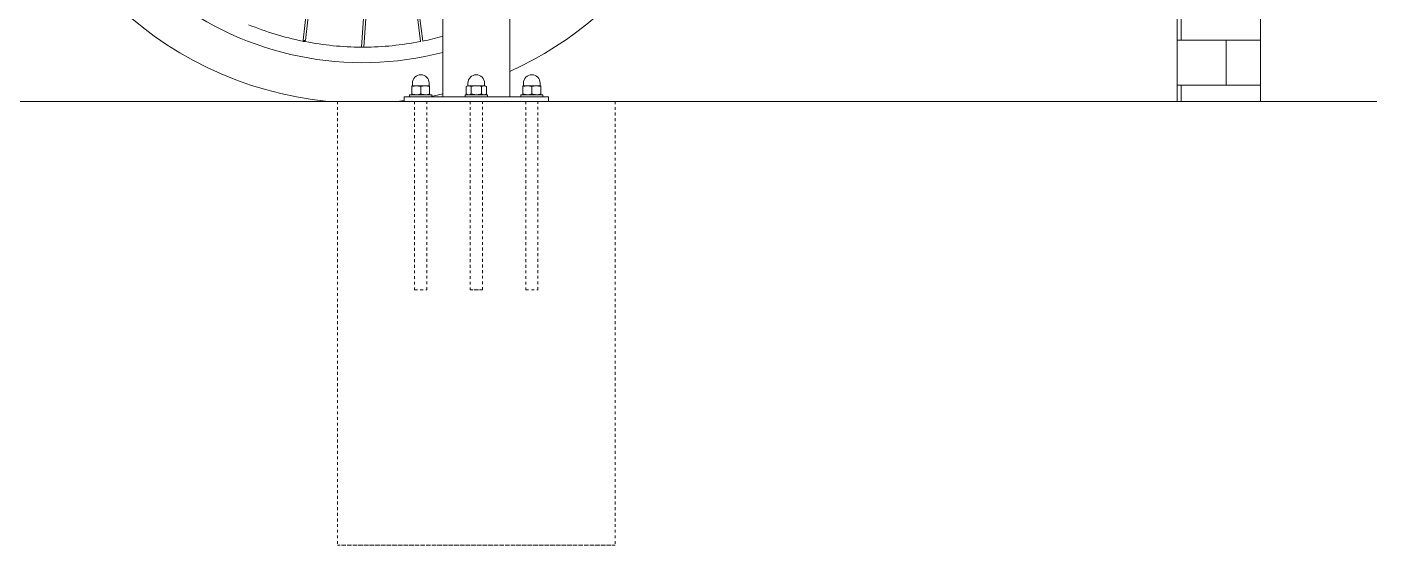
# Model space of a CAD drawing. Header units: inches. Extents: x -8 to 544, y 1 to 138.
# Drawn here: x 41.52 to 89.37, y 77.41 to 95.79 of the extents above; entities that cross this region are included whole.
import ezdxf

# ---------------------------------------------------------------- set-up
doc = ezdxf.new("R2010")
doc.units = ezdxf.units.IN
doc.linetypes.add('HIDDEN', pattern=[1.905, 1.27, -0.635])
doc.layers.add('ZANO_R', color=7, linetype='Continuous', lineweight=0)
doc.layers.add('ZANO_R_przerywana', color=250, linetype='HIDDEN', lineweight=0)

msp = doc.modelspace()

# ---------------------------------------------------------------- hatches: boundary and pattern name
at = {"layer": 'ZANO_R', "ltscale": 10, "transparency": 33554559}
h = msp.add_hatch(dxfattribs=at)
h.set_pattern_fill('AR-B816', color=256, scale=0.007873)
h.set_pattern_definition([(0, (-362.2997, 117.718), (0, 1.5997223), []), (90, (-362.2997, 117.718), (-1.5997223, 1.5997223), [1.599722, -1.599722])])
h.paths.add_polyline_path([(82.28438, 132.51695), (82.28438, 93.15371), (85.23662, 93.15371), (85.23662, 132.51695)])

# ---------------------------------------------------------------- linework, layer by layer
at = {"layer": 'ZANO_R'}
for p, q in [((82.28438, 93.15371), (82.28438, 132.50526)), ((85.23574, 132.50526), (85.23574, 93.15371)), ((56.25991, 124.44896), (56.25991, 93.31111)), ((58.63281, 93.31111), (58.63281, 124.44896)), ((51.48205, 96.79601), (51.31127, 95.32384)), ((51.3907, 95.31463), (51.56148, 96.7868)), ((53.476, 96.4433), (53.38218, 95.07762)), ((53.46234, 95.0778), (53.55578, 96.43782)), ((55.298, 96.63379), (55.47295, 95.27622)), ((55.55147, 95.29255), (55.3773, 96.64401)), ((55.18364, 93.80301), (55.18364, 93.71447)), ((55.77392, 93.71447), (55.77392, 93.80301)), ((57.15122, 93.80301), (57.15122, 93.71447)), ((57.74149, 93.71447), (57.74149, 93.80301)), ((59.1188, 93.80301), (59.1188, 93.71447)), ((59.70907, 93.71447), (59.70907, 93.80301)), ((54.88851, 93.31111), (54.88851, 93.15371)), ((60.00421, 93.31111), (54.88851, 93.31111)), ((55.08527, 93.38982), (55.08527, 93.31111)), ((55.08527, 93.38982), (55.62904, 93.38982)), ((55.16397, 93.70463), (55.16397, 93.67651)), ((55.16397, 93.70463), (55.32137, 93.70463)), ((55.16397, 93.67651), (55.16397, 93.41793)), ((55.16397, 93.41793), (55.16397, 93.38982)), ((55.32137, 93.70463), (55.63619, 93.70463)), ((55.47878, 93.67651), (55.47878, 93.41793)), ((55.62904, 93.38982), (55.8723, 93.38982)), ((55.63619, 93.70463), (55.79359, 93.70463)), ((55.79359, 93.70463), (55.79359, 93.67651)), ((55.79359, 93.67651), (55.79359, 93.41793)), ((55.79359, 93.41793), (55.79359, 93.38982)), ((55.8723, 93.31111), (55.8723, 93.38982)), ((57.05284, 93.38982), (57.05284, 93.31111)), ((57.05284, 93.38982), (57.83987, 93.38982)), ((57.13155, 93.70463), (57.08284, 93.67651)), ((57.08284, 93.67651), (57.08284, 93.41793)), ((57.08284, 93.41793), (57.13155, 93.38982)), ((57.13155, 93.70463), (57.17372, 93.70463)), ((57.44636, 93.70463), (57.17372, 93.70463)), ((57.2646, 93.67651), (57.2646, 93.41793)), ((57.44636, 93.70463), (57.71899, 93.70463)), ((57.62812, 93.67651), (57.62812, 93.41793)), ((57.71899, 93.70463), (57.76117, 93.70463)), ((57.80987, 93.67651), (57.76117, 93.70463)), ((57.76117, 93.38982), (57.80987, 93.41793)), ((57.80987, 93.67651), (57.80987, 93.41793)), ((57.83987, 93.31111), (57.83987, 93.38982)), ((59.02042, 93.38982), (59.02042, 93.31111)), ((59.02042, 93.38982), (59.80745, 93.38982)), ((59.09912, 93.67651), (59.09912, 93.70463)), ((59.09912, 93.70463), (59.25653, 93.70463)), ((59.09912, 93.67651), (59.09912, 93.41793)), ((59.09912, 93.38982), (59.09912, 93.41793)), ((59.25653, 93.70463), (59.57134, 93.70463)), ((59.41394, 93.67651), (59.41394, 93.41793)), ((59.72875, 93.70463), (59.57134, 93.70463)), ((59.72875, 93.67651), (59.72875, 93.70463)), ((59.72875, 93.67651), (59.72875, 93.41793)), ((59.72875, 93.38982), (59.72875, 93.41793)), ((59.80745, 93.31111), (59.80745, 93.38982)), ((60.00421, 93.15371), (60.00421, 93.31111)), ((-7.80673, 93.15371), (89.36856, 93.15371)), ((52.19958, 93.15371), (52.52053, 93.15371)), ((52.52741, 93.15371), (62.3653, 93.15371)), ((62.3653, 93.15371), (52.52741, 93.15371)), ((54.64131, 93.15362), (54.88851, 93.17999)), ((55.69521, 93.15371), (55.26235, 93.15371)), ((57.66279, 93.15371), (57.22992, 93.15371)), ((57.66279, 93.15371), (57.22992, 93.15371)), ((59.63037, 93.15371), (59.1975, 93.15371))]:
    msp.add_line(p, q, dxfattribs=at)
at = {"layer": 'ZANO_R', "flags": 128}
for points in [[(51.38318, 95.27404), (51.38351, 95.274), (51.37968, 95.2745), (51.37073, 95.27577), (51.35768, 95.27782), (51.34201, 95.28059), (51.32557, 95.28387), (51.3102, 95.28729), (51.29756, 95.29036), (51.28905, 95.29255), (51.28562, 95.29347), (51.28588, 95.2934)], [(55.55456, 95.2933), (55.5547, 95.29334), (55.55148, 95.29248)], [(55.16397, 93.67651), (55.24109, 93.69691), (55.32137, 93.70463)], [(55.47878, 93.41793), (55.40166, 93.39753), (55.32137, 93.38982)], [(55.47878, 93.67651), (55.5559, 93.69691), (55.63619, 93.70463)], [(55.79359, 93.41793), (55.71648, 93.39753), (55.63619, 93.38982)], [(55.8723, 93.33409), (55.90122, 93.33983), (56.25991, 93.41683)], [(57.08284, 93.67651), (57.12737, 93.69691), (57.17372, 93.70463)], [(57.2646, 93.41793), (57.22008, 93.39753), (57.17372, 93.38982)], [(57.2646, 93.67651), (57.39957, 93.70263), (57.44636, 93.70463)], [(57.44636, 93.38982), (57.39957, 93.39181), (57.2646, 93.41793)], [(57.44636, 93.70463), (57.58549, 93.68767), (57.62812, 93.67651)], [(57.62812, 93.41793), (57.58549, 93.40677), (57.44636, 93.38982)], [(57.62812, 93.67651), (57.67264, 93.69691), (57.71899, 93.70463)], [(57.80987, 93.41793), (57.76535, 93.39753), (57.71899, 93.38982)], [(59.09912, 93.67651), (59.17624, 93.69691), (59.25653, 93.70463)], [(59.41394, 93.41793), (59.33682, 93.39753), (59.25653, 93.38982)], [(59.41394, 93.67651), (59.49105, 93.69691), (59.57134, 93.70463)], [(59.72875, 93.41793), (59.65163, 93.39753), (59.57134, 93.38982)]]:
    msp.add_lwpolyline(points, dxfattribs=at)
at = {"layer": 'ZANO_R'}
for centre, radius, start, end in [((53.42041, 105.76982), 12.67514, 104.775314, 264.472875), ((53.42041, 105.76982), 12.67514, 294.282151, 65.717849), ((53.42041, 105.76982), 11.24471, 180, 284.626632), ((53.42041, 105.76982), 10.69164, 247.764149, 258.483924), ((51.36296, 95.42246), 0.11134, 242.339005, 284.426598), ((53.42041, 105.76982), 10.69164, 259.015647, 269.735413), ((53.42041, 105.76982), 10.69164, 270.26433, 280.983744), ((55.37755, 95.89737), 0.62845, 277.309271, 279.658646), ((53.42041, 105.76982), 10.69164, 281.513917, 285.401523), ((53.42041, 95.82142), 0.7448, 266.201188, 273.798131), ((55.47878, 93.80301), 0.29514, 0, 180), ((57.44636, 93.80301), 0.29514, 0, 180), ((59.41394, 93.80301), 0.29514, 0, 180), ((55.3254, 93.867), 0.4772, 250.227332, 269.516632), ((55.17381, 93.71447), 0.00984, 270, 0), ((55.31735, 93.22745), 0.4772, 70.227332, 89.516632), ((55.64021, 93.86701), 0.47721, 250.22745, 269.516587), ((55.63216, 93.22745), 0.4772, 70.227332, 89.516632), ((55.78376, 93.71447), 0.00984, 180, 270), ((57.17748, 93.56288), 0.1731, 236.859234, 268.756922), ((57.14138, 93.71447), 0.00984, 270, 0), ((57.16997, 93.53157), 0.1731, 56.859234, 88.756922), ((57.72275, 93.56288), 0.1731, 236.859234, 268.756922), ((57.71524, 93.53157), 0.17309, 56.858578, 88.75716), ((57.75133, 93.71447), 0.00984, 180, 270), ((59.26056, 93.86701), 0.47721, 250.22745, 269.516587), ((59.10896, 93.71447), 0.00984, 270, 0), ((59.2525, 93.22745), 0.47719, 70.227213, 89.516677), ((59.57537, 93.86701), 0.47721, 250.22745, 269.516587), ((59.56732, 93.22744), 0.47721, 70.22745, 89.516587), ((59.71891, 93.71447), 0.00984, 180, 270)]:
    msp.add_arc(centre, radius, start, end, dxfattribs=at)
at = {"layer": 'ZANO_R_przerywana', "ltscale": 0.05}
for p, q in [((52.52741, 93.15371), (52.52741, 77.41308)), ((52.52741, 93.15371), (52.52741, 77.41308)), ((55.26235, 93.15371), (55.26235, 86.46394)), ((55.69521, 86.46394), (55.69521, 93.15371)), ((57.22992, 93.15371), (57.22992, 86.46394)), ((57.66279, 86.46394), (57.66279, 93.15371)), ((59.1975, 93.15371), (59.1975, 86.46394)), ((59.63037, 86.46394), (59.63037, 93.15371)), ((62.3653, 93.15371), (62.3653, 77.41308)), ((62.3653, 93.15371), (62.3653, 77.41308)), ((55.26235, 86.46394), (55.69521, 86.46394)), ((57.22992, 86.46394), (57.66279, 86.46394)), ((57.66279, 86.46394), (57.22992, 86.46394)), ((59.1975, 86.46394), (59.63037, 86.46394)), ((52.52741, 77.41308), (62.3653, 77.41308)), ((62.3653, 77.41308), (52.52741, 77.41308))]:
    msp.add_line(p, q, dxfattribs=at)

doc.saveas('drawing.dxf')
